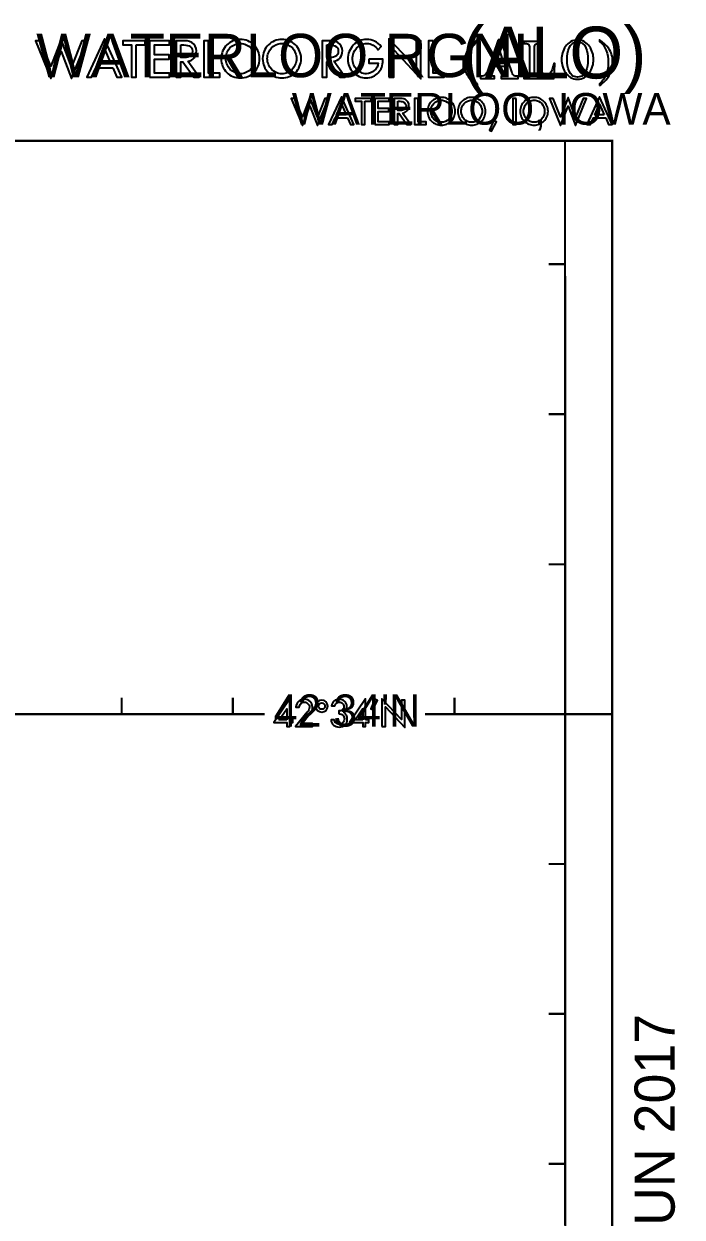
# Model space of a CAD drawing. Extents: x 0.08 to 5.7, y 0.31 to 7.95.
# Drawn here: x 3.702 to 5.296, y 5.017 to 7.908 of the extents above; entities that cross this region are included whole.
import ezdxf

# ---------------------------------------------------------------- set-up
doc = ezdxf.new("R2010")
doc.units = 0
doc.layers.get('0').update_dxf_attribs({"linetype": 'CONTINUOUS'})

msp = doc.modelspace()

# ---------------------------------------------------------------- linework, layer by layer
at = {"color": 0}
for points in [[(3.74278, 7.86664), (3.73068, 7.86664), (3.76764, 7.77513), (3.79275, 7.84028), (3.81803, 7.77513), (3.85499, 7.86664), (3.84293, 7.86664), (3.81803, 7.80388), (3.79292, 7.87001), (3.76779, 7.80528), (3.74278, 7.86664)], [(3.91764, 7.80126), (3.92779, 7.77849), (3.93972, 7.77849), (3.89725, 7.87125), (3.8546, 7.77849), (3.86654, 7.77849), (3.87668, 7.80126), (3.91764, 7.80126)], [(3.97472, 7.85693), (3.99582, 7.85693), (3.99582, 7.86664), (3.94222, 7.86664), (3.94222, 7.85693), (3.96332, 7.85693), (3.96332, 7.77849), (3.97472, 7.77849), (3.97472, 7.85693)], [(4.00694, 7.77849), (4.05501, 7.77849), (4.05501, 7.78819), (4.01833, 7.78819), (4.01833, 7.82249), (4.05387, 7.82249), (4.05387, 7.83236), (4.01833, 7.83236), (4.01833, 7.85693), (4.05501, 7.85693), (4.05501, 7.86664), (4.00694, 7.86664), (4.00694, 7.77849)], [(4.09928, 7.81706), (4.10389, 7.81819), (4.10807, 7.81999), (4.11165, 7.82249), (4.11475, 7.82557), (4.11708, 7.82915), (4.11887, 7.83317), (4.12001, 7.83751), (4.12044, 7.84196), (4.11957, 7.84804), (4.11751, 7.85374), (4.11404, 7.85872), (4.10915, 7.86263), (4.10362, 7.86501), (4.0975, 7.8661), (4.09125, 7.86664), (4.08512, 7.86664), (4.07124, 7.86664), (4.07124, 7.77849), (4.08279, 7.77849), (4.08279, 7.81597), (4.08751, 7.81597), (4.11404, 7.77849), (4.12706, 7.77849), (4.09928, 7.81706)], [(4.14974, 7.86664), (4.13818, 7.86664), (4.13818, 7.77849), (4.17665, 7.77849), (4.17665, 7.78819), (4.14974, 7.78819), (4.14974, 7.86664)], [(4.22667, 7.87001), (4.22194, 7.86974), (4.21733, 7.86903), (4.21289, 7.86789), (4.20876, 7.86638), (4.20469, 7.86442), (4.20085, 7.86208), (4.19721, 7.85943), (4.1939, 7.85656), (4.19081, 7.85319), (4.18821, 7.84961), (4.18582, 7.84571), (4.18375, 7.84169), (4.18224, 7.83735), (4.18099, 7.8329), (4.18028, 7.82818), (4.18001, 7.82335), (4.18028, 7.81836), (4.18099, 7.81358), (4.18224, 7.80903), (4.18375, 7.80474), (4.18571, 7.80057), (4.18804, 7.79682), (4.19081, 7.79318), (4.19374, 7.78999), (4.1971, 7.78694), (4.20068, 7.78444), (4.20458, 7.78207), (4.20861, 7.78028), (4.21289, 7.77875), (4.21733, 7.77761), (4.22194, 7.77696), (4.22667, 7.77681), (4.23139, 7.77696), (4.23594, 7.77761), (4.2404, 7.77875), (4.24474, 7.78028), (4.24875, 7.78207), (4.25265, 7.78444), (4.25624, 7.78694), (4.2596, 7.78999), (4.26247, 7.79318), (4.26531, 7.79682), (4.26764, 7.80057), (4.26958, 7.80474), (4.27111, 7.80903), (4.27235, 7.81358), (4.27306, 7.81836), (4.27333, 7.82335), (4.27306, 7.82818), (4.27235, 7.8329), (4.27111, 7.83735), (4.26958, 7.84169), (4.26753, 7.84571), (4.26514, 7.84961), (4.26247, 7.85319), (4.25944, 7.85656), (4.25613, 7.85943), (4.2525, 7.86208), (4.24858, 7.86442), (4.24457, 7.86638), (4.24029, 7.86789), (4.23594, 7.86903), (4.23139, 7.86974), (4.22667, 7.87001)], [(4.32721, 7.87001), (4.32249, 7.86974), (4.31793, 7.86903), (4.31347, 7.86789), (4.30931, 7.86638), (4.30512, 7.86442), (4.30138, 7.86208), (4.29779, 7.85943), (4.29443, 7.85656), (4.29139, 7.85319), (4.28863, 7.84961), (4.28624, 7.84571), (4.28429, 7.84169), (4.28267, 7.83735), (4.28153, 7.8329), (4.28082, 7.82818), (4.28054, 7.82335), (4.28082, 7.81836), (4.28153, 7.81358), (4.28267, 7.80903), (4.28429, 7.80474), (4.28624, 7.80057), (4.28863, 7.79682), (4.29124, 7.79318), (4.29432, 7.78999), (4.29764, 7.78694), (4.30126, 7.78444), (4.30512, 7.78207), (4.30919, 7.78028), (4.31347, 7.77875), (4.31793, 7.77761), (4.32249, 7.77696), (4.32721, 7.77681), (4.33192, 7.77696), (4.33653, 7.77761), (4.34099, 7.77875), (4.34517, 7.78028), (4.34928, 7.78207), (4.35308, 7.78444), (4.35667, 7.78694), (4.36003, 7.78999), (4.36307, 7.79318), (4.36567, 7.79682), (4.36806, 7.80057), (4.37011, 7.80474), (4.37169, 7.80903), (4.37278, 7.81358), (4.37358, 7.81836), (4.37375, 7.82335), (4.37358, 7.82818), (4.37278, 7.8329), (4.37169, 7.83735), (4.37001, 7.84169), (4.36806, 7.84571), (4.36567, 7.84961), (4.36307, 7.85319), (4.36003, 7.85656), (4.35667, 7.85943), (4.35308, 7.86208), (4.34918, 7.86442), (4.34517, 7.86638), (4.34082, 7.86789), (4.33637, 7.86903), (4.33182, 7.86974), (4.32721, 7.87001)], [(4.45264, 7.81706), (4.45736, 7.81819), (4.46137, 7.81999), (4.465, 7.82249), (4.46804, 7.82557), (4.47054, 7.82915), (4.47222, 7.83317), (4.47331, 7.83751), (4.47374, 7.84196), (4.47304, 7.84804), (4.47081, 7.85374), (4.46733, 7.85872), (4.46262, 7.86263), (4.45692, 7.86501), (4.45085, 7.8661), (4.44472, 7.86664), (4.43847, 7.86664), (4.42469, 7.86664), (4.42469, 7.77849), (4.43608, 7.77849), (4.43608, 7.81597), (4.44081, 7.81597), (4.46733, 7.77849), (4.48042, 7.77849), (4.45264, 7.81706)], [(4.53792, 7.82249), (4.53792, 7.81278), (4.56028, 7.81278), (4.55946, 7.80751), (4.55751, 7.80263), (4.55474, 7.79818), (4.551, 7.79432), (4.54665, 7.79112), (4.54194, 7.78863), (4.53694, 7.78711), (4.53196, 7.78651), (4.52849, 7.78678), (4.52501, 7.78737), (4.52181, 7.78836), (4.51878, 7.78961), (4.51292, 7.79308), (4.50803, 7.79764), (4.5039, 7.80306), (4.50082, 7.80903), (4.49892, 7.81554), (4.49821, 7.82237), (4.49832, 7.82622), (4.49892, 7.83003), (4.49972, 7.83361), (4.50082, 7.83708), (4.50401, 7.84347), (4.50819, 7.84901), (4.51335, 7.85374), (4.51915, 7.85721), (4.52235, 7.85846), (4.52572, 7.85943), (4.52919, 7.86003), (4.53276, 7.86014), (4.53678, 7.85986), (4.54069, 7.85906), (4.54443, 7.85781), (4.54807, 7.85596), (4.55154, 7.85374), (4.55474, 7.85124), (4.55751, 7.84819), (4.56011, 7.845), (4.56739, 7.85275), (4.56401, 7.85667), (4.56028, 7.86014), (4.55626, 7.86317), (4.55181, 7.86556), (4.54719, 7.86751), (4.54237, 7.86888), (4.53738, 7.86974), (4.53233, 7.87001), (4.52761, 7.86974), (4.52322, 7.86903), (4.51888, 7.86789), (4.51471, 7.86626), (4.51069, 7.86431), (4.50694, 7.86193), (4.50331, 7.85915), (4.50017, 7.85612), (4.49724, 7.85265), (4.49457, 7.84901), (4.49224, 7.845), (4.49029, 7.84082), (4.48876, 7.83637), (4.48763, 7.83182), (4.48693, 7.82693), (4.48665, 7.82194), (4.48693, 7.81749), (4.48763, 7.81304), (4.48876, 7.80886), (4.49029, 7.80474), (4.49208, 7.80083), (4.49431, 7.7971), (4.49696, 7.79362), (4.49983, 7.79025), (4.50304, 7.78737), (4.5064, 7.78472), (4.51014, 7.78233), (4.51406, 7.78043), (4.51807, 7.77886), (4.52235, 7.77778), (4.52669, 7.77696), (4.53125, 7.77681), (4.53569, 7.77696), (4.53988, 7.77761), (4.54389, 7.7786), (4.54779, 7.78), (4.55138, 7.78179), (4.55474, 7.7839), (4.55778, 7.78624), (4.56054, 7.7889), (4.56304, 7.79194), (4.56526, 7.79514), (4.56722, 7.79861), (4.5689, 7.80236), (4.57015, 7.80626), (4.57096, 7.81044), (4.5715, 7.81472), (4.57183, 7.81917), (4.57183, 7.82249), (4.53792, 7.82249)], [(4.58653, 7.77849), (4.59793, 7.77849), (4.59793, 7.845), (4.66336, 7.77474), (4.66336, 7.86664), (4.65196, 7.86664), (4.65196, 7.80225), (4.58653, 7.87099), (4.58653, 7.77849)], [(4.69336, 7.86664), (4.68197, 7.86664), (4.68197, 7.77849), (4.72043, 7.77849), (4.72043, 7.78819), (4.69336, 7.78819), (4.69336, 7.86664)], [(4.80083, 7.76221), (4.79557, 7.76682), (4.79112, 7.77225), (4.78738, 7.77821), (4.78444, 7.78472), (4.78222, 7.7915), (4.78071, 7.79878), (4.77974, 7.80599), (4.77946, 7.81332), (4.77946, 7.81739), (4.77974, 7.82124), (4.78, 7.82514), (4.78043, 7.82878), (4.78196, 7.83572), (4.78401, 7.84224), (4.78694, 7.84831), (4.79058, 7.85417), (4.79275, 7.8571), (4.79514, 7.85986), (4.7979, 7.86253), (4.80083, 7.86513), (4.80083, 7.8686), (4.79719, 7.86626), (4.79372, 7.86387), (4.79042, 7.86111), (4.78738, 7.85835), (4.78456, 7.85525), (4.78196, 7.85211), (4.77957, 7.84874), (4.7775, 7.84526), (4.77387, 7.83789), (4.77126, 7.83003), (4.77029, 7.82585), (4.76958, 7.8215), (4.76915, 7.81722), (4.76904, 7.81267), (4.76915, 7.80778), (4.76975, 7.80317), (4.7704, 7.79878), (4.77154, 7.7946), (4.77289, 7.79058), (4.77447, 7.78678), (4.77626, 7.78331), (4.77832, 7.78), (4.78304, 7.77376), (4.78836, 7.76818), (4.79432, 7.76318), (4.80083, 7.75846), (4.80083, 7.76221)], [(4.85086, 7.8686), (4.82487, 7.79292), (4.82319, 7.7889), (4.82026, 7.78489), (4.81819, 7.78321), (4.81554, 7.78179), (4.81222, 7.78082), (4.80832, 7.78054), (4.80832, 7.77539), (4.84207, 7.77539), (4.84207, 7.78054), (4.83806, 7.78082), (4.83404, 7.78168), (4.83225, 7.78267), (4.83083, 7.7839), (4.82986, 7.78543), (4.82943, 7.78749), (4.82986, 7.78999), (4.83083, 7.79335), (4.83458, 7.80474), (4.8661, 7.80474), (4.86931, 7.79568), (4.87056, 7.7921), (4.87169, 7.78917), (4.87235, 7.78694), (4.87261, 7.78515), (4.87169, 7.78267), (4.86876, 7.78125), (4.86415, 7.78071), (4.85846, 7.78054), (4.85846, 7.77539), (4.89974, 7.77539), (4.89974, 7.78054), (4.89665, 7.78054), (4.89404, 7.78082), (4.89182, 7.78125), (4.88986, 7.78207), (4.88818, 7.78331), (4.8865, 7.78526), (4.88514, 7.78792), (4.88374, 7.79124), (4.85747, 7.8686), (4.85086, 7.8686)], [(4.98665, 7.77539), (4.98833, 7.81142), (4.98568, 7.81142), (4.9846, 7.80724), (4.98361, 7.8035), (4.98247, 7.80003), (4.98139, 7.79693), (4.97889, 7.7915), (4.97624, 7.78737), (4.97293, 7.78429), (4.96918, 7.78222), (4.96474, 7.78097), (4.95931, 7.78054), (4.94846, 7.78054), (4.94542, 7.78071), (4.94303, 7.78108), (4.9414, 7.78196), (4.94026, 7.78321), (4.93956, 7.785), (4.93918, 7.78737), (4.93901, 7.79042), (4.93901, 7.79432), (4.93901, 7.85026), (4.93918, 7.85308), (4.93956, 7.85525), (4.94026, 7.85693), (4.94151, 7.85818), (4.94347, 7.85906), (4.94624, 7.8596), (4.94987, 7.85986), (4.95458, 7.86003), (4.95458, 7.86513), (4.91303, 7.86513), (4.91303, 7.86003), (4.91683, 7.86003), (4.91971, 7.85969), (4.92219, 7.85915), (4.92404, 7.85818), (4.9254, 7.85682), (4.92638, 7.8546), (4.92681, 7.85167), (4.92692, 7.84793), (4.92692, 7.79596), (4.92692, 7.79096), (4.92665, 7.78711), (4.926, 7.78444), (4.92486, 7.7825), (4.92318, 7.78142), (4.92068, 7.78082), (4.91749, 7.78054), (4.91319, 7.78054), (4.91319, 7.77539), (4.98665, 7.77539)], [(5.04308, 7.8686), (5.03836, 7.86833), (5.03401, 7.86751), (5.02983, 7.8661), (5.0261, 7.86415), (5.02262, 7.86193), (5.01942, 7.85932), (5.01654, 7.85622), (5.01406, 7.85292), (5.01167, 7.84928), (5.00971, 7.84554), (5.00803, 7.84169), (5.00667, 7.83763), (5.00553, 7.8335), (5.00489, 7.82932), (5.00429, 7.82514), (5.00418, 7.82112), (5.00429, 7.81706), (5.00489, 7.81293), (5.00553, 7.80886), (5.00667, 7.80474), (5.00803, 7.80067), (5.00971, 7.79665), (5.01167, 7.79292), (5.01406, 7.78944), (5.01654, 7.78614), (5.01942, 7.78304), (5.02262, 7.78043), (5.0261, 7.77806), (5.02983, 7.77626), (5.03401, 7.77485), (5.03836, 7.77403), (5.04308, 7.77376), (5.04779, 7.77403), (5.05208, 7.77485), (5.0561, 7.77626), (5.06, 7.77806), (5.06347, 7.78043), (5.06668, 7.78304), (5.06961, 7.78614), (5.0721, 7.78944), (5.07443, 7.79292), (5.07639, 7.79665), (5.07807, 7.80067), (5.07943, 7.80474), (5.08057, 7.80886), (5.08128, 7.81293), (5.08165, 7.81706), (5.08192, 7.82112), (5.08165, 7.82514), (5.08128, 7.82932), (5.08057, 7.8335), (5.07943, 7.83763), (5.07807, 7.84169), (5.07639, 7.84554), (5.07443, 7.84928), (5.0721, 7.85292), (5.06961, 7.85622), (5.06668, 7.85932), (5.06347, 7.86193), (5.06, 7.86415), (5.0561, 7.8661), (5.05208, 7.86751), (5.04779, 7.86833), (5.04308, 7.8686)], [(5.04308, 7.8635), (5.04682, 7.86317), (5.05029, 7.86253), (5.05333, 7.86128), (5.05599, 7.8596), (5.06044, 7.85525), (5.06358, 7.84972), (5.06581, 7.84321), (5.06722, 7.8361), (5.06793, 7.82861), (5.06803, 7.82112), (5.06793, 7.81358), (5.06722, 7.80626), (5.06581, 7.79915), (5.06358, 7.79264), (5.06044, 7.78711), (5.05599, 7.78267), (5.05333, 7.78108), (5.05029, 7.77983), (5.04682, 7.77919), (5.04308, 7.77886), (5.03917, 7.77919), (5.03581, 7.77983), (5.03276, 7.78108), (5.03, 7.78267), (5.02572, 7.78711), (5.02251, 7.79264), (5.02029, 7.79915), (5.01888, 7.80626), (5.01818, 7.81358), (5.01807, 7.82112), (5.01818, 7.82861), (5.01888, 7.8361), (5.02029, 7.84321), (5.02251, 7.84972), (5.02572, 7.85525), (5.03, 7.8596), (5.03276, 7.86128), (5.03581, 7.86253), (5.03917, 7.86317), (5.04308, 7.8635)], [(5.09625, 7.75846), (5.09999, 7.76096), (5.10335, 7.76361), (5.10667, 7.76639), (5.10969, 7.76932), (5.11253, 7.77235), (5.11513, 7.77556), (5.11751, 7.77886), (5.11974, 7.7825), (5.12321, 7.78987), (5.12582, 7.7979), (5.12679, 7.80208), (5.1275, 7.80626), (5.12793, 7.81071), (5.12804, 7.81515), (5.12793, 7.82015), (5.12739, 7.82471), (5.12668, 7.82915), (5.12554, 7.83333), (5.12418, 7.83724), (5.12261, 7.84099), (5.12082, 7.84446), (5.11876, 7.84776), (5.11404, 7.85389), (5.10872, 7.85943), (5.10275, 7.86431), (5.09625, 7.8686), (5.09625, 7.86513), (5.10151, 7.86083), (5.10596, 7.85568), (5.1096, 7.84972), (5.11263, 7.84332), (5.11486, 7.83653), (5.11637, 7.82943), (5.11735, 7.8221), (5.11762, 7.81489), (5.11762, 7.81082), (5.11735, 7.80697), (5.11708, 7.80317), (5.11664, 7.79958), (5.11513, 7.79264), (5.11307, 7.78614), (5.11014, 7.77983), (5.10656, 7.77387), (5.10433, 7.771), (5.10194, 7.76818), (5.09918, 7.76531), (5.09625, 7.76247), (5.09625, 7.75846)], [(3.91303, 7.81108), (3.8814, 7.81108), (3.89725, 7.84706), (3.91303, 7.81108)], [(4.08279, 7.85693), (4.08583, 7.85693), (4.09, 7.85682), (4.09446, 7.85639), (4.09864, 7.85558), (4.10238, 7.85433), (4.10568, 7.85237), (4.10818, 7.84961), (4.11003, 7.84614), (4.11057, 7.84153), (4.11003, 7.83697), (4.10835, 7.83333), (4.10596, 7.83057), (4.10275, 7.82861), (4.09918, 7.82721), (4.095, 7.82639), (4.09071, 7.82596), (4.08637, 7.82585), (4.08279, 7.82585), (4.08279, 7.85693)], [(4.22667, 7.78651), (4.22304, 7.78678), (4.21972, 7.78737), (4.21636, 7.78819), (4.21322, 7.78944), (4.20725, 7.79275), (4.20193, 7.79719), (4.19764, 7.80263), (4.19428, 7.80886), (4.19303, 7.81222), (4.19222, 7.81581), (4.19168, 7.81961), (4.19151, 7.82335), (4.19168, 7.8271), (4.19206, 7.83068), (4.19293, 7.83415), (4.19401, 7.83763), (4.19721, 7.84375), (4.20139, 7.84928), (4.20638, 7.85374), (4.21251, 7.85721), (4.21571, 7.85846), (4.21918, 7.85943), (4.22293, 7.86003), (4.22667, 7.86014), (4.23042, 7.86003), (4.23415, 7.85943), (4.23763, 7.85846), (4.24083, 7.85721), (4.24681, 7.85374), (4.25196, 7.84928), (4.25613, 7.84375), (4.25933, 7.83763), (4.26042, 7.83415), (4.26112, 7.83068), (4.26167, 7.8271), (4.26183, 7.82335), (4.26167, 7.81961), (4.26112, 7.81581), (4.26014, 7.81222), (4.259, 7.80886), (4.25569, 7.80263), (4.25142, 7.79719), (4.2461, 7.79275), (4.24013, 7.78944), (4.23693, 7.78819), (4.23361, 7.78737), (4.23014, 7.78678), (4.22667, 7.78651)], [(4.32721, 7.78651), (4.32362, 7.78678), (4.32015, 7.78737), (4.31679, 7.78819), (4.31358, 7.78944), (4.30761, 7.79275), (4.30251, 7.79719), (4.29807, 7.80263), (4.29486, 7.80886), (4.29362, 7.81222), (4.29275, 7.81581), (4.29221, 7.81961), (4.29194, 7.82335), (4.29221, 7.8271), (4.29264, 7.83068), (4.29346, 7.83415), (4.2946, 7.83763), (4.29764, 7.84375), (4.30181, 7.84928), (4.30697, 7.85374), (4.31293, 7.85721), (4.31625, 7.85846), (4.31972, 7.85943), (4.32335, 7.86003), (4.32721, 7.86014), (4.33094, 7.86003), (4.33458, 7.85943), (4.33806, 7.85846), (4.34136, 7.85721), (4.34739, 7.85374), (4.35249, 7.84928), (4.35667, 7.84375), (4.35969, 7.83763), (4.36083, 7.83415), (4.36165, 7.83068), (4.36219, 7.8271), (4.36236, 7.82335), (4.36219, 7.81961), (4.36165, 7.81581), (4.36068, 7.81222), (4.3596, 7.80886), (4.35622, 7.80263), (4.35194, 7.79719), (4.34668, 7.79275), (4.34071, 7.78944), (4.33751, 7.78819), (4.33415, 7.78737), (4.33068, 7.78678), (4.32721, 7.78651)], [(4.43608, 7.85693), (4.43918, 7.85693), (4.44347, 7.85682), (4.44775, 7.85639), (4.45193, 7.85558), (4.45568, 7.85433), (4.45904, 7.85237), (4.46164, 7.84961), (4.46332, 7.84614), (4.46386, 7.84153), (4.46332, 7.83697), (4.46181, 7.83333), (4.45931, 7.83057), (4.45611, 7.82861), (4.45247, 7.82721), (4.44846, 7.82639), (4.44417, 7.82596), (4.43972, 7.82585), (4.43608, 7.82585), (4.43608, 7.85693)], [(4.83664, 7.81168), (4.85042, 7.85319), (4.85069, 7.85319), (4.86388, 7.81168), (4.83664, 7.81168)], [(4.35872, 7.72721), (4.34999, 7.72721), (4.37679, 7.66114), (4.39501, 7.70806), (4.41303, 7.66114), (4.43989, 7.72721), (4.4311, 7.72721), (4.41303, 7.68181), (4.39501, 7.7296), (4.37679, 7.68278), (4.35872, 7.72721)], [(4.48583, 7.68001), (4.49322, 7.66347), (4.50179, 7.66347), (4.47114, 7.73058), (4.44043, 7.66347), (4.449, 7.66347), (4.45638, 7.68001), (4.48583, 7.68001)], [(4.52806, 7.72017), (4.54318, 7.72017), (4.54318, 7.72721), (4.50444, 7.72721), (4.50444, 7.72017), (4.51975, 7.72017), (4.51975, 7.66347), (4.52806, 7.66347), (4.52806, 7.72017)], [(4.55208, 7.66347), (4.58681, 7.66347), (4.58681, 7.67057), (4.56028, 7.67057), (4.56028, 7.69526), (4.58599, 7.69526), (4.58599, 7.70236), (4.56028, 7.70236), (4.56028, 7.72017), (4.58681, 7.72017), (4.58681, 7.72721), (4.55208, 7.72721), (4.55208, 7.66347)], [(4.61957, 7.6914), (4.62294, 7.69206), (4.62597, 7.69347), (4.62847, 7.69526), (4.63069, 7.69749), (4.63249, 7.70014), (4.63374, 7.7029), (4.6346, 7.70611), (4.63487, 7.70931), (4.63433, 7.71376), (4.63265, 7.71778), (4.63015, 7.7214), (4.62679, 7.72428), (4.62261, 7.72597), (4.61833, 7.72678), (4.61388, 7.72711), (4.60932, 7.72721), (4.59928, 7.72721), (4.59928, 7.66347), (4.60764, 7.66347), (4.60764, 7.69054), (4.61094, 7.69054), (4.63015, 7.66347), (4.6396, 7.66347), (4.61957, 7.6914)], [(4.60764, 7.72017), (4.60986, 7.72017), (4.6129, 7.72), (4.616, 7.71972), (4.61903, 7.71918), (4.62181, 7.71821), (4.62418, 7.71679), (4.62608, 7.71485), (4.62722, 7.71224), (4.62776, 7.70904), (4.62739, 7.70568), (4.62608, 7.70307), (4.62446, 7.70111), (4.62207, 7.6996), (4.61947, 7.69863), (4.61654, 7.69808), (4.6135, 7.69775), (4.61029, 7.69764), (4.60764, 7.69764), (4.60764, 7.72017)], [(4.65679, 7.72721), (4.6486, 7.72721), (4.6486, 7.66347), (4.67626, 7.66347), (4.67626, 7.67057), (4.65679, 7.67057), (4.65679, 7.72721)], [(4.71322, 7.7296), (4.70985, 7.72944), (4.70654, 7.72889), (4.70335, 7.72808), (4.70031, 7.72694), (4.69737, 7.72553), (4.69461, 7.7239), (4.69194, 7.72194), (4.68956, 7.71983), (4.68733, 7.71733), (4.68544, 7.71485), (4.68375, 7.71208), (4.68224, 7.70915), (4.6811, 7.70594), (4.68028, 7.70281), (4.67974, 7.69943), (4.67958, 7.69586), (4.67974, 7.69239), (4.68028, 7.68892), (4.6811, 7.68554), (4.68224, 7.68235), (4.6836, 7.67947), (4.68544, 7.67665), (4.68733, 7.67415), (4.68946, 7.67182), (4.69194, 7.6696), (4.69444, 7.66775), (4.69721, 7.66612), (4.70031, 7.66471), (4.70335, 7.66363), (4.70654, 7.66292), (4.70985, 7.66237), (4.71322, 7.66222), (4.71669, 7.66237), (4.72, 7.66292), (4.72319, 7.66363), (4.72624, 7.66471), (4.72917, 7.66612), (4.73193, 7.66775), (4.7346, 7.6696), (4.73693, 7.67182), (4.73915, 7.67415), (4.7411, 7.67665), (4.74278, 7.67947), (4.74414, 7.68235), (4.74544, 7.68554), (4.74625, 7.68892), (4.74669, 7.69239), (4.74696, 7.69586), (4.74669, 7.69943), (4.74625, 7.70281), (4.74544, 7.70594), (4.74414, 7.70915), (4.74278, 7.71208), (4.7411, 7.71485), (4.73904, 7.71733), (4.73693, 7.71983), (4.73443, 7.72194), (4.73193, 7.7239), (4.72917, 7.72553), (4.72624, 7.72694), (4.72304, 7.72808), (4.71983, 7.72889), (4.71669, 7.72944), (4.71322, 7.7296)], [(4.71322, 7.66932), (4.71072, 7.66943), (4.70817, 7.66986), (4.70583, 7.67057), (4.70344, 7.67139), (4.69917, 7.67378), (4.69542, 7.67692), (4.69222, 7.68099), (4.68989, 7.68544), (4.68901, 7.68793), (4.68832, 7.69043), (4.68793, 7.69319), (4.68778, 7.69586), (4.68793, 7.69863), (4.68832, 7.70122), (4.68892, 7.70378), (4.68972, 7.70611), (4.69194, 7.71072), (4.69499, 7.71457), (4.69862, 7.71793), (4.7029, 7.72043), (4.70529, 7.72125), (4.7079, 7.72194), (4.71039, 7.72239), (4.71322, 7.7225), (4.71599, 7.72239), (4.71858, 7.72194), (4.72114, 7.72125), (4.72347, 7.72043), (4.72775, 7.71793), (4.73156, 7.71457), (4.7346, 7.71072), (4.73682, 7.70611), (4.73753, 7.70378), (4.73817, 7.70122), (4.7385, 7.69863), (4.73861, 7.69586), (4.7385, 7.69319), (4.73807, 7.69043), (4.73753, 7.68793), (4.73665, 7.68544), (4.73415, 7.68099), (4.73112, 7.67692), (4.72738, 7.67378), (4.72304, 7.67139), (4.72071, 7.67057), (4.71832, 7.66986), (4.71582, 7.66943), (4.71322, 7.66932)], [(4.78668, 7.7296), (4.78331, 7.72944), (4.78, 7.72889), (4.77681, 7.72808), (4.77376, 7.72694), (4.77083, 7.72553), (4.76807, 7.7239), (4.7654, 7.72194), (4.76307, 7.71983), (4.76085, 7.71733), (4.7589, 7.71485), (4.75711, 7.71208), (4.75569, 7.70915), (4.75456, 7.70594), (4.75375, 7.70281), (4.75319, 7.69943), (4.75304, 7.69586), (4.75319, 7.69239), (4.75375, 7.68892), (4.75456, 7.68554), (4.75569, 7.68235), (4.75711, 7.67947), (4.75874, 7.67665), (4.76069, 7.67415), (4.76292, 7.67182), (4.76531, 7.6696), (4.7679, 7.66775), (4.77067, 7.66612), (4.7736, 7.66471), (4.77669, 7.66363), (4.77983, 7.66292), (4.78321, 7.66237), (4.78668, 7.66222), (4.78999, 7.66237), (4.79335, 7.66292), (4.79665, 7.66363), (4.79969, 7.66471), (4.80263, 7.66612), (4.80539, 7.66775), (4.80806, 7.6696), (4.81044, 7.67182), (4.81267, 7.67415), (4.81456, 7.67665), (4.81625, 7.67947), (4.81765, 7.68235), (4.81874, 7.68554), (4.81961, 7.68892), (4.82015, 7.69239), (4.82026, 7.69586), (4.82015, 7.69943), (4.81961, 7.70281), (4.81874, 7.70594), (4.81765, 7.70915), (4.81625, 7.71208), (4.81446, 7.71485), (4.8125, 7.71733), (4.81028, 7.71983), (4.80794, 7.72194), (4.80528, 7.7239), (4.80251, 7.72553), (4.79958, 7.72694), (4.79656, 7.72808), (4.79335, 7.72889), (4.78999, 7.72944), (4.78668, 7.7296)], [(4.78668, 7.66932), (4.78418, 7.66943), (4.78168, 7.66986), (4.77919, 7.67057), (4.77696, 7.67139), (4.77262, 7.67378), (4.76878, 7.67692), (4.76568, 7.68099), (4.76335, 7.68544), (4.76237, 7.68793), (4.76183, 7.69043), (4.76139, 7.69319), (4.76124, 7.69586), (4.76139, 7.69863), (4.76183, 7.70122), (4.76237, 7.70378), (4.76318, 7.70611), (4.7654, 7.71072), (4.76833, 7.71457), (4.77208, 7.71793), (4.77636, 7.72043), (4.77875, 7.72125), (4.78125, 7.72194), (4.7839, 7.72239), (4.78668, 7.7225), (4.78944, 7.72239), (4.7921, 7.72194), (4.7946, 7.72125), (4.79693, 7.72043), (4.80126, 7.71793), (4.80501, 7.71457), (4.80794, 7.71072), (4.81011, 7.70611), (4.81099, 7.70378), (4.81153, 7.70122), (4.81196, 7.69863), (4.81207, 7.69586), (4.81196, 7.69319), (4.81153, 7.69043), (4.81082, 7.68793), (4.81, 7.68544), (4.80761, 7.68099), (4.80458, 7.67692), (4.80067, 7.67378), (4.79639, 7.67139), (4.79417, 7.67057), (4.79167, 7.66986), (4.78917, 7.66943), (4.78668, 7.66932)], [(4.89458, 7.72721), (4.88624, 7.72721), (4.88624, 7.66347), (4.89458, 7.66347), (4.89458, 7.72721)], [(4.93793, 7.7296), (4.93457, 7.72944), (4.93126, 7.72889), (4.92806, 7.72808), (4.92503, 7.72694), (4.9221, 7.72553), (4.91932, 7.7239), (4.91667, 7.72194), (4.91428, 7.71983), (4.91211, 7.71733), (4.91015, 7.71485), (4.90847, 7.71208), (4.90696, 7.70915), (4.90582, 7.70594), (4.905, 7.70281), (4.90446, 7.69943), (4.90429, 7.69586), (4.90446, 7.69239), (4.905, 7.68892), (4.90582, 7.68554), (4.90696, 7.68235), (4.90847, 7.67947), (4.91015, 7.67665), (4.91211, 7.67415), (4.91428, 7.67182), (4.91667, 7.6696), (4.91932, 7.66775), (4.92193, 7.66612), (4.92503, 7.66471), (4.92806, 7.66363), (4.93126, 7.66292), (4.93457, 7.66237), (4.93793, 7.66222), (4.9414, 7.66237), (4.94472, 7.66292), (4.94792, 7.66363), (4.95096, 7.66471), (4.95389, 7.66612), (4.95665, 7.66775), (4.95931, 7.6696), (4.96164, 7.67182), (4.96386, 7.67415), (4.96582, 7.67665), (4.9675, 7.67947), (4.96903, 7.68235), (4.97017, 7.68554), (4.97097, 7.68892), (4.97151, 7.69239), (4.97168, 7.69586), (4.97151, 7.69943), (4.97097, 7.70281), (4.97017, 7.70594), (4.96892, 7.70915), (4.9675, 7.71208), (4.96582, 7.71485), (4.96386, 7.71733), (4.96164, 7.71983), (4.95915, 7.72194), (4.95665, 7.7239), (4.95389, 7.72553), (4.95096, 7.72694), (4.94775, 7.72808), (4.94472, 7.72889), (4.9414, 7.72944), (4.93793, 7.7296)], [(4.93793, 7.66932), (4.93544, 7.66943), (4.93294, 7.66986), (4.93056, 7.67057), (4.92817, 7.67139), (4.92389, 7.67378), (4.92014, 7.67692), (4.91694, 7.68099), (4.91461, 7.68544), (4.91374, 7.68793), (4.91303, 7.69043), (4.91265, 7.69319), (4.91265, 7.69586), (4.91265, 7.69863), (4.91303, 7.70122), (4.91363, 7.70378), (4.91444, 7.70611), (4.91667, 7.71072), (4.91971, 7.71457), (4.92333, 7.71793), (4.92763, 7.72043), (4.93012, 7.72125), (4.93261, 7.72194), (4.93528, 7.72239), (4.93793, 7.7225), (4.94069, 7.72239), (4.94336, 7.72194), (4.94586, 7.72125), (4.94819, 7.72043), (4.95264, 7.71793), (4.95628, 7.71457), (4.95931, 7.71072), (4.96153, 7.70611), (4.96235, 7.70378), (4.96289, 7.70122), (4.96322, 7.69863), (4.96332, 7.69586), (4.96322, 7.69319), (4.96278, 7.69043), (4.96224, 7.68793), (4.96137, 7.68544), (4.95888, 7.68099), (4.95583, 7.67692), (4.9521, 7.67378), (4.94775, 7.67139), (4.94542, 7.67057), (4.94303, 7.66986), (4.94054, 7.66943), (4.93793, 7.66932)], [(4.98406, 7.72721), (4.97542, 7.72721), (5.00206, 7.66114), (5.02029, 7.70806), (5.03847, 7.66114), (5.06515, 7.72721), (5.05637, 7.72721), (5.03847, 7.68181), (5.02029, 7.7296), (5.00222, 7.68278), (4.98406, 7.72721)], [(5.11128, 7.68001), (5.11849, 7.66347), (5.12706, 7.66347), (5.0964, 7.73058), (5.06569, 7.66347), (5.07433, 7.66347), (5.08165, 7.68001), (5.11128, 7.68001)], [(4.48247, 7.68707), (4.45975, 7.68707), (4.47114, 7.71289), (4.48247, 7.68707)], [(5.10792, 7.68707), (5.08501, 7.68707), (5.0964, 7.71289), (5.10792, 7.68707)], [(4.83957, 7.6729), (4.83003, 7.65001), (4.83485, 7.64806), (4.84651, 7.67031), (4.83957, 7.6729)], [(4.34625, 6.22222), (4.34625, 6.27279), (4.30751, 6.21511), (4.33919, 6.21511), (4.33919, 6.20568), (4.34625, 6.20568), (4.34625, 6.21511), (4.35346, 6.21511), (4.35346, 6.22222), (4.34625, 6.22222)], [(4.37597, 6.21278), (4.39681, 6.23904), (4.39876, 6.24208), (4.40012, 6.24544), (4.40099, 6.24892), (4.40126, 6.2525), (4.40082, 6.25667), (4.39974, 6.26042), (4.39789, 6.26361), (4.39556, 6.26639), (4.39264, 6.26878), (4.38932, 6.2704), (4.38558, 6.27138), (4.38167, 6.27181), (4.3775, 6.27138), (4.37375, 6.2704), (4.37044, 6.26888), (4.36751, 6.26665), (4.36513, 6.26389), (4.36333, 6.26058), (4.36208, 6.25694), (4.36128, 6.25276), (4.36931, 6.25276), (4.36974, 6.25515), (4.37044, 6.25738), (4.37169, 6.25944), (4.37321, 6.26124), (4.375, 6.26264), (4.37696, 6.26372), (4.37918, 6.26443), (4.38167, 6.26471), (4.384, 6.26443), (4.38639, 6.26372), (4.38846, 6.26247), (4.3904, 6.26096), (4.39193, 6.25917), (4.39318, 6.25711), (4.39388, 6.25472), (4.39415, 6.25222), (4.39361, 6.24903), (4.39236, 6.24599), (4.39057, 6.24306), (4.38846, 6.2404), (4.3604, 6.20568), (4.40126, 6.20568), (4.40126, 6.21278), (4.37597, 6.21278)], [(4.465, 6.23639), (4.46778, 6.23639), (4.47043, 6.23583), (4.47265, 6.23486), (4.47472, 6.23346), (4.47624, 6.23167), (4.47749, 6.22944), (4.47819, 6.22694), (4.47846, 6.22401), (4.47819, 6.22151), (4.47749, 6.21918), (4.47651, 6.21707), (4.47499, 6.21528), (4.47319, 6.21376), (4.47114, 6.21251), (4.46875, 6.21181), (4.46625, 6.21153), (4.46386, 6.21181), (4.46181, 6.21224), (4.45975, 6.21306), (4.45806, 6.21431), (4.45638, 6.21571), (4.45514, 6.2175), (4.45432, 6.21946), (4.45378, 6.22168), (4.44613, 6.22168), (4.44667, 6.21793), (4.44792, 6.21457), (4.44987, 6.21164), (4.45221, 6.20915), (4.45514, 6.20725), (4.45833, 6.20568), (4.46197, 6.20486), (4.46556, 6.20443), (4.46972, 6.20486), (4.47364, 6.20583), (4.47694, 6.20736), (4.47987, 6.20958), (4.48221, 6.21235), (4.48406, 6.21571), (4.48514, 6.21946), (4.48557, 6.22374), (4.4854, 6.22624), (4.48503, 6.22862), (4.48443, 6.23096), (4.48346, 6.23307), (4.48236, 6.23503), (4.48085, 6.23682), (4.479, 6.2385), (4.47694, 6.23975), (4.48014, 6.24251), (4.48247, 6.24599), (4.48335, 6.24794), (4.48389, 6.25), (4.48432, 6.25206), (4.48432, 6.25444), (4.48406, 6.25819), (4.48307, 6.26167), (4.48139, 6.2646), (4.47917, 6.26708), (4.47651, 6.26915), (4.47347, 6.27056), (4.47017, 6.27154), (4.46636, 6.27181), (4.46262, 6.27154), (4.45915, 6.27067), (4.45628, 6.26942), (4.45361, 6.26764), (4.45139, 6.26531), (4.44971, 6.26247), (4.44846, 6.25933), (4.44764, 6.25553), (4.45557, 6.25553), (4.45594, 6.25749), (4.45665, 6.25933), (4.45779, 6.26085), (4.45904, 6.26221), (4.46039, 6.26335), (4.46224, 6.26406), (4.46403, 6.2646), (4.4661, 6.26471), (4.46847, 6.26443), (4.47054, 6.26389), (4.4725, 6.26292), (4.47418, 6.26167), (4.47542, 6.25999), (4.4764, 6.25819), (4.47711, 6.25613), (4.47721, 6.25375), (4.47711, 6.25108), (4.47624, 6.24892), (4.47515, 6.24707), (4.47364, 6.24571), (4.47168, 6.24474), (4.46957, 6.24403), (4.46724, 6.2436), (4.46474, 6.24349), (4.465, 6.23639)], [(4.53, 6.22222), (4.53, 6.27279), (4.49126, 6.21511), (4.52289, 6.21511), (4.52289, 6.20568), (4.53, 6.20568), (4.53, 6.21511), (4.53738, 6.21511), (4.53738, 6.22222), (4.53, 6.22222)], [(4.55225, 6.27181), (4.54249, 6.24892), (4.54736, 6.24696), (4.55903, 6.26915), (4.55225, 6.27181)], [(4.56961, 6.20568), (4.5779, 6.20568), (4.5779, 6.25375), (4.62517, 6.20307), (4.62517, 6.26942), (4.61697, 6.26942), (4.61697, 6.22293), (4.56961, 6.27251), (4.56961, 6.20568)], [(4.33919, 6.22222), (4.32096, 6.22222), (4.33886, 6.24858), (4.33919, 6.24858), (4.33919, 6.22222)], [(4.42361, 6.26958), (4.41792, 6.26844), (4.41336, 6.26557), (4.41043, 6.26096), (4.40929, 6.25515), (4.41043, 6.24929), (4.41336, 6.24474), (4.41792, 6.24181), (4.42361, 6.24083), (4.42958, 6.24181), (4.43419, 6.24474), (4.43707, 6.24929), (4.43821, 6.25515), (4.43707, 6.26096), (4.43419, 6.26557), (4.42958, 6.26844), (4.42361, 6.26958)], [(4.42361, 6.2475), (4.42068, 6.24804), (4.41835, 6.24972), (4.41667, 6.25206), (4.41596, 6.25515), (4.41667, 6.25819), (4.41835, 6.26069), (4.42068, 6.26237), (4.42361, 6.26292), (4.42665, 6.26237), (4.42914, 6.26069), (4.43083, 6.25819), (4.43153, 6.25515), (4.43083, 6.25206), (4.42914, 6.24972), (4.42665, 6.24804), (4.42361, 6.2475)], [(4.52289, 6.22222), (4.50472, 6.22222), (4.52279, 6.24858), (4.52289, 6.24858), (4.52289, 6.22222)]]:
    msp.add_lwpolyline(points, dxfattribs=at)
at = {"color": 0, "const_width": 0.005417}
for points in [[(0.252929, 7.62446), (5.12706, 7.62446), (5.12706, 0.625543), (0.252929, 0.625543), (0.252929, 7.62446)], [(5.01417, 1.04943), (5.01417, 2.60525), (5.01307, 6.23568), (5.01281, 7.62457)], [(4.97319, 7.32542), (5.01307, 7.32542)], [(4.97319, 6.96251), (5.01307, 6.96251)], [(4.97319, 6.59864), (5.01307, 6.59864)], [(3.93929, 6.23568), (3.93929, 6.27572)], [(4.20817, 6.23568), (4.20817, 6.27572)], [(4.74511, 6.23568), (4.74511, 6.27572)], [(0.252929, 6.23568), (2.32958, 6.23568), (4.28526, 6.23568)], [(4.67361, 6.23568), (5.01307, 6.23568), (5.12668, 6.23568)], [(4.97319, 5.87278), (5.01307, 5.87278)], [(4.97319, 5.50971), (5.01307, 5.50971)], [(4.97319, 5.14681), (5.01307, 5.14681)]]:
    msp.add_lwpolyline(points, dxfattribs=at)

# ---------------------------------------------------------------- texts
at = {"color": 0}
for s, height, p in [('(ALO)', 0.125515, (4.76217, 7.7754)), ('WATERLOO RGNL', 0.105086, (3.73233, 7.7784)), ('WATERLOO, IOWA', 0.0766933, (4.35124, 7.66342)), ("42 34'N", 0.0777072, (4.30724, 6.20567))]:
    msp.add_text(s, height=height, dxfattribs=at).set_placement(p)
msp.add_text('NC-3,  25 MAY 2017  to  22 JUN 2017', height=0.0972222, rotation=90, dxfattribs=at).set_placement((5.27831, 3.29822))

doc.saveas('drawing.dxf')
